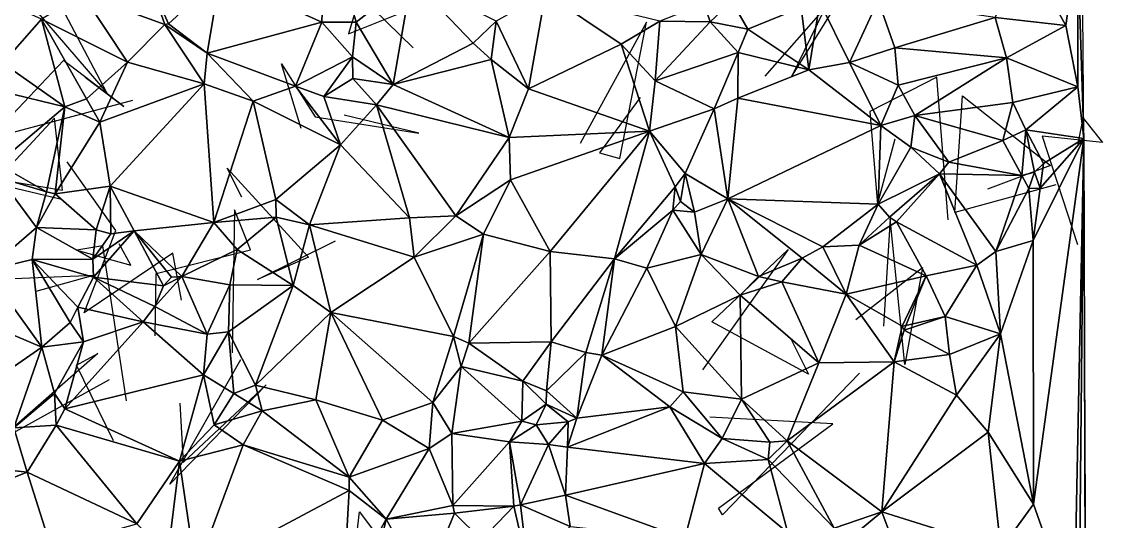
# Model space of a CAD drawing. Header units: metres. Extents: x -15.7 to 15.3, y -15.5 to 15.4.
# Drawn here: x 1.58 to 15.15, y -3.1 to 3.18 of the extents above; entities that cross this region are included whole.
import ezdxf

# ---------------------------------------------------------------- set-up
doc = ezdxf.new("R2010")
doc.units = ezdxf.units.M
doc.layers.add('CRACKS', color=1, linetype='Continuous')
doc.layers.add('STREET_MESH', color=7, linetype='Continuous')

msp = doc.modelspace()

# ---------------------------------------------------------------- linework, layer by layer
at = {"layer": 'CRACKS'}
for points in [[(6.495, 2.851, 0.1), (5.824, 3.507, 0.1), (5.682, 3.027, 0.1), (6.79, 3.474, 0.1), (6.336, 4.67, 0.1)], [(1.43, 3.7, 0.1), (2.714, 3.675, 0.1), (1.264, 3.89, 0.1), (2.648, 2.286, 0.1), (1.646, 4.187, 0.1)], [(10.723, 3.44, 0.1), (11.803, 3.641, 0.1), (11.244, 2.485, 0.1), (12.072, 3.824, 0.1), (10.911, 2.494, 0.1)], [(9.344, 2.228, 0.1), (8.832, 1.53, 0.1), (9.087, 1.46, 0.1), (9.425, 3.175, 0.1), (8.592, 1.65, 0.1)], [(2.372, 2.484, 0.1), (2.858, 2.115, 0.1), (2.101, 2.691, 0.1), (1.173, 1.713, 0.1), (2.974, 2.192, 0.1)], [(5.087, 1.838, 0.1), (4.841, 2.649, 0.1), (5.263, 1.983, 0.1), (6.566, 1.777, 0.1), (5.628, 2.006, 0.1)], [(13.212, 0.688, 0.1), (13.068, 2.482, 0.1), (12.226, 2.051, 0.1), (12.323, 0.88, 0.1), (12.548, 1.708, 0.1)], [(14.565, 1.131, 0.1), (13.296, 0.782, 0.1), (13.393, 2.248, 0.1), (14.495, 1.373, 0.1), (13.704, 1.074, 0.1)], [(2.075, 0.946, 0.1), (0.356, 1.354, 0.1), (2.091, 1.06, 0.1), (1.988, 1.967, 0.1), (1.18, 1.098, 0.1)], [(14.845, 1.644, 0.1), (14.907, 1.967, 0.1), (15.148, 1.661, 0.1), (14.39, 1.739, 0.1), (14.834, 0.38, 0.1)], [(3.585, -0.322, 0.1), (3.475, 0.269, 0.1), (2.361, -0.478, 0.1), (2.761, 0.557, 0.1), (2.146, 1.419, 0.1)], [(4.343, 0.976, 0.1), (4.157, 1.337, 0.1), (5.179, 0.221, 0.1), (4.539, -0.059, 0.1), (5.518, 0.425, 0.1)], [(3.254, -0.768, 0.1), (3.266, 0.014, 0.1), (4.45, 0.313, 0.1), (4.251, 0.816, 0.1), (4.218, -0.982, 0.1)], [(12.054, -0.563, 0.1), (12.89, 0.09, 0.1), (12.669, -1.13, 0.1), (12.482, 0.702, 0.1), (12.398, -0.646, 0.1)], [(1.442, 0.326, 0.1), (0.763, 0.502, 0.1), (0.968, -0.071, 0.1), (2.492, -0.007, 0.1), (1.756, -0.212, 0.1)], [(2.892, -1.584, 0.1), (2.594, 0.364, 0.1), (2.268, 0.31, 0.1), (2.946, 0.119, 0.1), (2.803, 0.389, 0.1)], [(11.246, -0.825, 0.1), (11.458, -1.25, 0.1), (10.242, -0.591, 0.1), (11.203, 0.315, 0.1), (10.125, -1.197, 0.1)], [(2.731, -2.089, 0.1), (2.267, -1.137, 0.1), (2.533, -0.989, 0.1), (1.267, -2.097, 0.1), (2.678, -1.316, 0.1)], [(3.561, -1.615, 0.1), (3.605, -2.362, 0.1), (4.647, -1.385, 0.1), (3.439, -2.633, 0.1), (4.329, -1.064, 0.1)], [(12.1, -1.238, 0.1), (10.379, -3.02, 0.1), (10.329, -2.934, 0.1), (11.765, -1.876, 0.1), (10.218, -1.791, 0.1)], [(5.738, -3.666, 0.1), (5.818, -2.979, 0.1), (7.146, -4.76, 0.1), (7.289, -4.444, 0.1), (6.273, -4.695, 0.1)]]:
    msp.add_polyline3d(points, dxfattribs=at)
at = {"layer": 'STREET_MESH'}
for points in [[(14.873, 7.069), (14.834, 4.2), (14.915, 1.71)], [(5.391, 4.501), (4.071, 3.75), (5.347, 3.174)], [(5.778, 3.175), (5.391, 4.501), (5.347, 3.174)], [(5.778, 3.175), (6.473, 3.72), (5.391, 4.501)], [(14.69, 3.131), (14.133, 4.14), (13.803, 3.233)], [(14.133, 4.14), (14.69, 3.131), (14.834, 4.2)], [(14.69, 3.131), (14.841, 2.362), (14.834, 4.2)], [(14.834, 4.2), (14.841, 2.362), (14.915, 1.71)], [(3.373, 3.142), (3.176, 3.702), (2.345, 3.52)], [(3.176, 3.702), (3.421, 3.152), (4.071, 3.75)], [(3.373, 3.142), (3.421, 3.152), (3.176, 3.702)], [(3.421, 3.152), (3.905, 2.782), (4.071, 3.75)], [(4.071, 3.75), (3.905, 2.782), (5.347, 3.174)], [(6.473, 3.72), (5.778, 3.175), (6.242, 2.388)], [(7.245, 2.908), (6.473, 3.72), (6.242, 2.388)], [(7.534, 3.185), (6.473, 3.72), (7.245, 2.908)], [(1.827, 3.209), (0.893, 3.634), (1.338, 2.659)], [(8.155, 3.537), (7.534, 3.185), (7.94, 2.335)], [(9.107, 2.895), (8.155, 3.537), (7.94, 2.335)], [(8.155, 3.537), (9.107, 2.895), (9.591, 3.184)], [(1.827, 3.209), (2.904, 2.672), (2.345, 3.52)], [(2.904, 2.672), (3.373, 3.142), (2.345, 3.52)], [(10.224, 3.177), (10.147, 3.404), (9.591, 3.184)], [(10.224, 3.177), (10.493, 3.431), (10.147, 3.404)], [(10.493, 3.431), (10.224, 3.177), (10.697, 3.087)], [(11.364, 3.359), (10.493, 3.431), (10.697, 3.087)], [(11.6, 3.419), (11.364, 3.359), (11.462, 2.574)], [(11.974, 2.667), (11.6, 3.419), (11.462, 2.574)], [(11.6, 3.419), (11.974, 2.667), (12.333, 3.446)], [(12.333, 3.446), (11.974, 2.667), (12.541, 2.85)], [(12.333, 3.446), (12.541, 2.85), (13.803, 3.233)], [(11.364, 3.359), (10.697, 3.087), (11.462, 2.574)], [(1.827, 3.209), (1.338, 2.659), (2.119, 2.108)], [(2.904, 2.672), (1.827, 3.209), (2.389, 2.209)], [(2.389, 2.209), (1.827, 3.209), (2.119, 2.108)], [(3.868, 2.398), (3.373, 3.142), (2.904, 2.672)], [(3.421, 3.152), (3.373, 3.142), (3.905, 2.782)], [(3.373, 3.142), (3.868, 2.398), (3.905, 2.782)], [(3.905, 2.782), (5.016, 2.37), (5.347, 3.174)], [(5.016, 2.37), (5.733, 2.737), (5.347, 3.174)], [(5.733, 2.737), (5.778, 3.175), (5.347, 3.174)], [(5.778, 3.175), (5.733, 2.737), (6.242, 2.388)], [(7.473, 2.705), (7.534, 3.185), (7.245, 2.908)], [(7.534, 3.185), (7.473, 2.705), (7.94, 2.335)], [(9.107, 2.895), (9.533, 2.434), (9.591, 3.184)], [(9.533, 2.434), (10.224, 3.177), (9.591, 3.184)], [(10.576, 2.794), (10.224, 3.177), (9.533, 2.434)], [(10.224, 3.177), (10.576, 2.794), (10.697, 3.087)], [(12.541, 2.85), (13.944, 2.725), (13.803, 3.233)], [(13.944, 2.725), (14.69, 3.131), (13.803, 3.233)], [(14.841, 2.362), (14.69, 3.131), (13.944, 2.725)], [(10.697, 3.087), (10.576, 2.794), (11.462, 2.574)], [(7.473, 2.705), (7.245, 2.908), (6.242, 2.388)], [(9.462, 1.803), (9.107, 2.895), (7.94, 2.335)], [(9.462, 1.803), (9.533, 2.434), (9.107, 2.895)], [(3.868, 2.398), (4.484, 2.182), (3.905, 2.782)], [(4.484, 2.182), (5.016, 2.37), (3.905, 2.782)], [(5.371, 2.238), (5.733, 2.737), (5.016, 2.37)], [(5.736, 2.467), (5.733, 2.737), (5.371, 2.238)], [(5.733, 2.737), (5.736, 2.467), (6.242, 2.388)], [(10.272, 2.083), (10.576, 2.794), (9.533, 2.434)], [(10.576, 2.794), (10.272, 2.083), (10.569, 2.217)], [(10.576, 2.794), (10.569, 2.217), (11.462, 2.574)], [(11.974, 2.667), (12.585, 2.381), (12.541, 2.85)], [(12.541, 2.85), (12.585, 2.381), (13.944, 2.725)], [(12.585, 2.381), (12.794, 2), (13.944, 2.725)], [(13.944, 2.725), (12.794, 2), (14.025, 2.163)], [(14.841, 2.362), (13.944, 2.725), (14.025, 2.163)], [(1.338, 2.659), (1.329, 2.304), (2.119, 2.108)], [(2.904, 2.672), (2.389, 2.209), (2.557, 1.916)], [(3.868, 2.398), (2.904, 2.672), (2.557, 1.916)], [(7.473, 2.705), (6.242, 2.388), (7.7, 1.724)], [(7.473, 2.705), (7.7, 1.724), (7.94, 2.335)], [(12.364, 1.875), (11.974, 2.667), (11.462, 2.574)], [(12.585, 2.381), (11.974, 2.667), (12.364, 1.875)], [(6.034, 2.134), (5.736, 2.467), (5.371, 2.238)], [(5.736, 2.467), (6.034, 2.134), (6.242, 2.388)], [(10.569, 2.217), (12.364, 1.875), (11.462, 2.574)], [(2.689, 1.111), (3.868, 2.398), (2.557, 1.916)], [(3.868, 2.398), (2.689, 1.111), (3.989, 0.657)], [(4.484, 2.182), (3.868, 2.398), (3.989, 0.657)], [(5.016, 2.37), (4.484, 2.182), (5.58, 1.633)], [(5.371, 2.238), (5.016, 2.37), (5.58, 1.633)], [(6.242, 2.388), (6.034, 2.134), (7.7, 1.724)], [(7.7, 1.724), (9.462, 1.803), (7.94, 2.335)], [(9.462, 1.803), (10.272, 2.083), (9.533, 2.434)], [(12.794, 2), (12.585, 2.381), (12.364, 1.875)], [(14.188, 1.819), (14.841, 2.362), (14.025, 2.163)], [(14.841, 2.362), (14.188, 1.819), (14.915, 1.71)], [(1.329, 2.304), (1.267, 1.391), (2.119, 2.108)], [(2.389, 2.209), (2.119, 2.108), (2.557, 1.916)], [(4.768, 0.943), (4.484, 2.182), (3.989, 0.657)], [(4.484, 2.182), (4.768, 0.943), (5.58, 1.633)], [(6.034, 2.134), (5.371, 2.238), (5.58, 1.633)], [(10.272, 2.083), (10.445, 0.952), (10.569, 2.217)], [(10.569, 2.217), (10.445, 0.952), (12.364, 1.875)], [(2.119, 2.108), (1.267, 1.391), (1.887, 1.041)], [(1.998, 1.016), (2.119, 2.108), (1.887, 1.041)], [(2.119, 2.108), (1.998, 1.016), (2.557, 1.916)], [(6.445, 0.716), (6.034, 2.134), (5.58, 1.633)], [(6.034, 2.134), (6.445, 0.716), (7.028, 0.738)], [(6.034, 2.134), (7.028, 0.738), (7.7, 1.724)], [(10.272, 2.083), (9.462, 1.803), (9.909, 1.27)], [(10.445, 0.952), (10.272, 2.083), (9.909, 1.27)], [(12.794, 2), (13.898, 1.687), (14.025, 2.163)], [(13.898, 1.687), (14.188, 1.819), (14.025, 2.163)], [(1.998, 1.016), (2.689, 1.111), (2.557, 1.916)], [(12.744, 1.601), (12.794, 2), (12.364, 1.875)], [(12.794, 2), (12.744, 1.601), (13.218, 1.414)], [(13.898, 1.687), (12.794, 2), (13.218, 1.414)], [(9.462, 1.803), (7.7, 1.724), (7.714, 1.193)], [(8.214, 0.291), (9.462, 1.803), (7.714, 1.193)], [(9.022, 0.201), (9.462, 1.803), (8.214, 0.291)], [(9.022, 0.201), (9.785, 1.104), (9.462, 1.803)], [(9.462, 1.803), (9.785, 1.104), (9.909, 1.27)], [(10.445, 0.952), (12.332, 0.887), (12.364, 1.875)], [(12.332, 0.887), (12.744, 1.601), (12.364, 1.875)], [(13.898, 1.687), (14.136, 1.248), (14.188, 1.819)], [(14.188, 1.819), (14.136, 1.248), (14.296, 1.287)], [(14.188, 1.819), (14.408, 1.396), (14.915, 1.71)], [(14.408, 1.396), (14.188, 1.819), (14.296, 1.287)], [(5.58, 1.633), (4.768, 0.943), (5.193, 0.627)], [(6.445, 0.716), (5.58, 1.633), (5.193, 0.627)], [(7.7, 1.724), (7.028, 0.738), (7.714, 1.193)], [(14.136, 1.248), (13.898, 1.687), (13.218, 1.414)], [(14.366, 1.087), (14.28, 0.429), (14.915, 1.71)], [(14.28, 0.429), (14.283, -2.882), (14.915, 1.71)], [(14.283, -2.882), (14.792, -4.332), (14.915, 1.71)], [(14.408, 1.396), (14.366, 1.087), (14.915, 1.71)], [(14.792, -4.332), (14.85, -5.106), (14.915, 1.71)], [(14.85, -5.106), (14.939, -6.224), (14.915, 1.71)], [(14.939, -6.224), (14.979, -12.345), (14.915, 1.71)], [(12.744, 1.601), (12.332, 0.887), (13.103, 1.268)], [(13.218, 1.414), (12.744, 1.601), (13.103, 1.268)], [(1.887, 1.041), (1.267, 1.391), (1.297, 1.219)], [(14.136, 1.248), (13.218, 1.414), (13.103, 1.268)], [(14.366, 1.087), (14.408, 1.396), (14.296, 1.287)], [(9.785, 1.104), (9.849, 0.92), (9.909, 1.27)], [(9.849, 0.92), (10.024, 0.785), (9.909, 1.27)], [(10.024, 0.785), (10.445, 0.952), (9.909, 1.27)], [(12.332, 0.887), (12.473, 0.724), (13.103, 1.268)], [(12.473, 0.724), (12.561, 0.664), (13.103, 1.268)], [(12.561, 0.664), (13.573, 0.119), (13.103, 1.268)], [(13.81, 0.29), (14.136, 1.248), (13.103, 1.268)], [(13.573, 0.119), (13.81, 0.29), (13.103, 1.268)], [(14.226, 1.081), (14.136, 1.248), (13.81, 0.29)], [(14.136, 1.248), (14.226, 1.081), (14.296, 1.287)], [(14.226, 1.081), (14.366, 1.087), (14.296, 1.287)], [(1.134, 0.052), (1.761, 0.593), (1.297, 1.219)], [(1.761, 0.593), (1.887, 1.041), (1.297, 1.219)], [(2.689, 1.111), (1.998, 1.016), (2.512, 0.563)], [(2.698, 0.512), (2.689, 1.111), (2.512, 0.563)], [(2.689, 1.111), (2.698, 0.512), (2.988, 0.553)], [(3.989, 0.657), (2.689, 1.111), (2.988, 0.553)], [(7.028, 0.738), (7.378, 0.511), (7.714, 1.193)], [(7.378, 0.511), (8.214, 0.291), (7.714, 1.193)], [(9.785, 1.104), (9.022, 0.201), (9.754, 0.809)], [(9.849, 0.92), (9.785, 1.104), (9.754, 0.809)], [(14.366, 1.087), (14.226, 1.081), (14.28, 0.429)], [(1.761, 0.593), (1.998, 1.016), (1.887, 1.041)], [(1.998, 1.016), (1.761, 0.593), (2.512, 0.563)], [(10.445, 0.952), (10.024, 0.785), (10.109, 0.252)], [(10.83, -0.021), (10.445, 0.952), (10.109, 0.252)], [(11.638, 0.349), (10.445, 0.952), (11.378, 0.206)], [(10.445, 0.952), (10.83, -0.021), (11.378, 0.206)], [(12.332, 0.887), (10.445, 0.952), (11.638, 0.349)], [(14.28, 0.429), (14.226, 1.081), (13.81, 0.29)], [(4.771, 0.723), (4.768, 0.943), (3.989, 0.657)], [(4.768, 0.943), (4.771, 0.723), (5.193, 0.627)], [(10.024, 0.785), (9.849, 0.92), (9.754, 0.809)], [(12.096, 0.37), (12.332, 0.887), (11.638, 0.349)], [(12.473, 0.724), (12.332, 0.887), (12.096, 0.37)], [(4.281, 0.317), (4.771, 0.723), (3.989, 0.657)], [(4.771, 0.723), (4.281, 0.317), (4.985, -0.135)], [(4.771, 0.723), (4.985, -0.135), (5.193, 0.627)], [(6.445, 0.716), (5.193, 0.627), (6.505, 0.219)], [(7.028, 0.738), (6.445, 0.716), (6.505, 0.219)], [(7.378, 0.511), (7.028, 0.738), (6.505, 0.219)], [(9.754, 0.809), (9.022, 0.201), (9.429, 0.08)], [(10.109, 0.252), (9.754, 0.809), (9.429, 0.08)], [(10.024, 0.785), (9.754, 0.809), (10.109, 0.252)], [(12.473, 0.724), (12.096, 0.37), (12.561, 0.664)], [(1.709, 0.189), (1.761, 0.593), (1.134, 0.052)], [(1.709, 0.189), (2.469, 0.195), (1.761, 0.593)], [(1.761, 0.593), (2.469, 0.195), (2.512, 0.563)], [(2.469, 0.195), (2.698, 0.512), (2.512, 0.563)], [(2.698, 0.512), (2.469, 0.195), (2.988, 0.553)], [(2.469, 0.195), (2.479, -0.03), (2.988, 0.553)], [(2.479, -0.03), (3.358, -0.14), (2.988, 0.553)], [(3.989, 0.657), (2.988, 0.553), (3.588, -0.024)], [(2.988, 0.553), (3.459, -0.031), (3.588, -0.024)], [(3.358, -0.14), (3.459, -0.031), (2.988, 0.553)], [(4.281, 0.317), (3.989, 0.657), (3.588, -0.024)], [(5.193, 0.627), (4.985, -0.135), (5.459, -0.476)], [(5.193, 0.627), (5.459, -0.476), (6.505, 0.219)], [(12.096, 0.37), (12.934, -0.016), (12.561, 0.664)], [(12.934, -0.016), (13.573, 0.119), (12.561, 0.664)], [(7.001, -0.778), (7.378, 0.511), (6.505, 0.219)], [(7.001, -0.778), (7.191, -0.86), (7.378, 0.511)], [(7.378, 0.511), (7.191, -0.86), (8.214, 0.291)], [(13.869, -0.743), (14.28, 0.429), (13.81, 0.29)], [(13.869, -0.743), (14.283, -2.882), (14.28, 0.429)], [(4.19, -0.129), (4.281, 0.317), (3.588, -0.024)], [(4.281, 0.317), (4.19, -0.129), (4.985, -0.135)], [(7.191, -0.86), (8.226, -0.846), (8.214, 0.291)], [(8.226, -0.846), (9.022, 0.201), (8.214, 0.291)], [(11.929, -0.247), (11.638, 0.349), (11.378, 0.206)], [(11.929, -0.247), (12.096, 0.37), (11.638, 0.349)], [(12.934, -0.016), (12.096, 0.37), (11.929, -0.247)], [(13.573, 0.119), (13.869, -0.743), (13.81, 0.29)], [(1.709, 0.189), (1.134, 0.052), (1.828, -0.912)], [(2.479, -0.03), (2.469, 0.195), (1.709, 0.189)], [(2.184, -0.601), (1.709, 0.189), (1.828, -0.912)], [(2.184, -0.601), (2.281, -0.409), (1.709, 0.189)], [(2.281, -0.409), (2.479, -0.03), (1.709, 0.189)], [(5.459, -0.476), (7.001, -0.778), (6.505, 0.219)], [(9.022, 0.201), (8.226, -0.846), (8.66, -0.979)], [(9.022, 0.201), (8.66, -0.979), (8.864, -1.011)], [(9.022, 0.201), (8.864, -1.011), (9.429, 0.08)], [(9.789, -0.652), (10.109, 0.252), (9.429, 0.08)], [(10.109, 0.252), (9.789, -0.652), (10.598, -0.256)], [(10.83, -0.021), (10.109, 0.252), (10.598, -0.256)], [(10.83, -0.021), (11.124, -0.092), (11.378, 0.206)], [(11.124, -0.092), (11.929, -0.247), (11.378, 0.206)], [(1.134, 0.052), (0.849, -0.496), (1.828, -0.912)], [(8.864, -1.011), (9.789, -0.652), (9.429, 0.08)], [(13.573, 0.119), (12.934, -0.016), (13.176, -0.524)], [(13.573, 0.119), (13.176, -0.524), (13.869, -0.743)], [(2.479, -0.03), (2.281, -0.409), (3.104, -0.591)], [(3.249, -0.4), (2.479, -0.03), (3.104, -0.591)], [(2.479, -0.03), (3.249, -0.4), (3.358, -0.14)], [(3.358, -0.14), (3.249, -0.4), (3.588, -0.024)], [(3.249, -0.4), (3.908, -0.749), (3.588, -0.024)], [(3.459, -0.031), (3.358, -0.14), (3.588, -0.024)], [(3.908, -0.749), (4.19, -0.129), (3.588, -0.024)], [(4.19, -0.129), (3.908, -0.749), (4.175, -0.717)], [(4.985, -0.135), (4.19, -0.129), (4.175, -0.717)], [(4.985, -0.135), (4.175, -0.717), (4.514, -1.388)], [(5.459, -0.476), (4.985, -0.135), (4.514, -1.388)], [(11.124, -0.092), (10.83, -0.021), (10.598, -0.256)], [(11.124, -0.092), (10.598, -0.256), (11.587, -1.108)], [(11.929, -0.247), (11.124, -0.092), (11.587, -1.108)], [(12.634, -0.647), (12.934, -0.016), (11.929, -0.247)], [(12.68, -0.639), (12.934, -0.016), (12.634, -0.647)], [(12.934, -0.016), (12.68, -0.639), (13.176, -0.524)], [(10.598, -0.256), (9.789, -0.652), (10.617, -1.565)], [(11.587, -1.108), (10.598, -0.256), (10.617, -1.565)], [(12.534, -1.097), (11.929, -0.247), (11.587, -1.108)], [(12.634, -0.647), (11.929, -0.247), (12.534, -1.097)], [(3.908, -0.749), (3.249, -0.4), (3.104, -0.591)], [(0.849, -0.496), (0.632, -1.741), (1.828, -0.912)], [(2.281, -0.409), (2.184, -0.601), (2.355, -0.842)], [(2.281, -0.409), (2.355, -0.842), (3.104, -0.591)], [(5.271, -1.571), (5.459, -0.476), (4.514, -1.388)], [(5.271, -1.571), (6.109, -1.828), (5.459, -0.476)], [(6.109, -1.828), (6.74, -1.605), (5.459, -0.476)], [(6.74, -1.605), (7.001, -0.778), (5.459, -0.476)], [(13.23, -1.002), (13.176, -0.524), (12.66, -0.698)], [(13.176, -0.524), (12.68, -0.639), (12.66, -0.698)], [(13.176, -0.524), (13.23, -1.002), (13.869, -0.743)], [(2.355, -0.842), (2.184, -0.601), (1.828, -0.912)], [(2.119, -1.688), (3.859, -1.26), (3.104, -0.591)], [(2.355, -0.842), (2.119, -1.688), (3.104, -0.591)], [(3.859, -1.26), (3.908, -0.749), (3.104, -0.591)], [(9.789, -0.652), (8.864, -1.011), (9.885, -1.474)], [(9.789, -0.652), (9.885, -1.474), (10.617, -1.565)], [(12.634, -0.647), (12.534, -1.097), (12.66, -0.698)], [(12.68, -0.639), (12.634, -0.647), (12.66, -0.698)], [(3.859, -1.26), (4.239, -1.493), (4.175, -0.717)], [(3.908, -0.749), (3.859, -1.26), (4.175, -0.717)], [(4.175, -0.717), (4.239, -1.493), (4.514, -1.388)], [(7.097, -1.155), (7.001, -0.778), (6.74, -1.605)], [(7.001, -0.778), (7.097, -1.155), (7.191, -0.86)], [(12.534, -1.097), (13.23, -1.002), (12.66, -0.698)], [(13.869, -0.743), (13.23, -1.002), (13.315, -1.516)], [(13.712, -1.979), (13.869, -0.743), (13.315, -1.516)], [(13.712, -1.979), (14.283, -2.882), (13.869, -0.743)], [(0.632, -1.741), (1.477, -1.926), (1.828, -0.912)], [(1.477, -1.926), (1.99, -1.494), (1.828, -0.912)], [(1.99, -1.494), (2.355, -0.842), (1.828, -0.912)], [(1.99, -1.494), (2.119, -1.688), (2.355, -0.842)], [(7.097, -1.155), (7.871, -1.339), (7.191, -0.86)], [(7.871, -1.339), (8.226, -0.846), (7.191, -0.86)], [(8.169, -1.461), (8.226, -0.846), (7.871, -1.339)], [(8.226, -0.846), (8.169, -1.461), (8.66, -0.979)], [(8.66, -0.979), (8.169, -1.461), (8.548, -1.804)], [(8.864, -1.011), (8.66, -0.979), (8.548, -1.804)], [(9.716, -1.659), (8.864, -1.011), (8.548, -1.804)], [(8.864, -1.011), (9.716, -1.659), (9.885, -1.474)], [(13.23, -1.002), (12.534, -1.097), (13.315, -1.516)], [(7.097, -1.155), (6.74, -1.605), (6.978, -1.995)], [(7.856, -1.842), (7.097, -1.155), (6.978, -1.995)], [(7.871, -1.339), (7.097, -1.155), (7.856, -1.842)], [(11.191, -2.089), (11.587, -1.108), (10.617, -1.565)], [(11.191, -2.089), (12.534, -1.097), (11.587, -1.108)], [(12.379, -2.981), (12.534, -1.097), (11.191, -2.089)], [(12.534, -1.097), (12.379, -2.981), (13.315, -1.516)], [(3.859, -1.26), (2.119, -1.688), (3.558, -2.344)], [(3.992, -1.887), (3.859, -1.26), (3.558, -2.344)], [(3.992, -1.887), (4.239, -1.493), (3.859, -1.26)], [(8.164, -1.628), (7.871, -1.339), (7.856, -1.842)], [(8.169, -1.461), (7.871, -1.339), (8.164, -1.628)], [(4.239, -1.493), (3.992, -1.887), (4.598, -1.713)], [(4.239, -1.493), (4.598, -1.713), (4.514, -1.388)], [(4.598, -1.713), (5.271, -1.571), (4.514, -1.388)], [(8.169, -1.461), (8.164, -1.628), (8.548, -1.804)], [(9.885, -1.474), (9.716, -1.659), (10.372, -2.057)], [(9.885, -1.474), (10.372, -2.057), (10.617, -1.565)], [(1.477, -1.926), (2.011, -1.891), (1.99, -1.494)], [(1.99, -1.494), (2.011, -1.891), (2.119, -1.688)], [(4.598, -1.713), (5.689, -2.545), (5.271, -1.571)], [(5.271, -1.571), (5.689, -2.545), (6.109, -1.828)], [(6.692, -2.185), (6.74, -1.605), (6.109, -1.828)], [(6.74, -1.605), (6.692, -2.185), (6.978, -1.995)], [(8.039, -1.888), (8.164, -1.628), (7.856, -1.842)], [(8.164, -1.628), (8.039, -1.888), (8.439, -1.848)], [(8.164, -1.628), (8.439, -1.848), (8.548, -1.804)], [(10.372, -2.057), (10.972, -2.105), (10.617, -1.565)], [(10.972, -2.105), (11.191, -2.089), (10.617, -1.565)], [(12.379, -2.981), (13.712, -1.979), (13.315, -1.516)], [(2.119, -1.688), (2.011, -1.891), (3.558, -2.344)], [(4.598, -1.713), (3.992, -1.887), (4.358, -2.137)], [(5.689, -2.545), (4.598, -1.713), (4.358, -2.137)], [(8.431, -2.166), (9.716, -1.659), (8.548, -1.804)], [(9.716, -1.659), (8.431, -2.166), (10.15, -2.373)], [(9.716, -1.659), (10.15, -2.373), (10.372, -2.057)], [(2.011, -1.891), (1.477, -1.926), (1.646, -2.481)], [(3.021, -3.13), (2.011, -1.891), (1.646, -2.481)], [(2.011, -1.891), (3.021, -3.13), (3.558, -2.344)], [(4.358, -2.137), (3.992, -1.887), (3.558, -2.344)], [(5.689, -2.545), (6.692, -2.185), (6.109, -1.828)], [(7.704, -2.101), (7.856, -1.842), (6.978, -1.995)], [(8.039, -1.888), (7.856, -1.842), (7.704, -2.101)], [(8.191, -2.136), (8.039, -1.888), (7.704, -2.101)], [(8.439, -1.848), (8.039, -1.888), (8.191, -2.136)], [(8.431, -2.166), (8.439, -1.848), (8.191, -2.136)], [(8.439, -1.848), (8.431, -2.166), (8.548, -1.804)], [(1.646, -2.481), (1.477, -1.926), (0.971, -2.407)], [(6.692, -2.185), (6.991, -2.9), (6.978, -1.995)], [(6.991, -2.9), (7.704, -2.101), (6.978, -1.995)], [(13.712, -1.979), (12.379, -2.981), (13.872, -3.451)], [(14.283, -2.882), (13.712, -1.979), (13.872, -3.451)], [(4.358, -2.137), (3.558, -2.344), (3.762, -3.74)], [(5.69, -2.712), (4.358, -2.137), (3.762, -3.74)], [(5.689, -2.545), (4.358, -2.137), (5.69, -2.712)], [(6.991, -2.9), (7.757, -2.911), (7.704, -2.101)], [(7.843, -2.892), (8.191, -2.136), (7.704, -2.101)], [(7.757, -2.911), (7.843, -2.892), (7.704, -2.101)], [(8.191, -2.136), (7.843, -2.892), (8.405, -2.77)], [(8.431, -2.166), (8.191, -2.136), (8.405, -2.77)], [(10.15, -2.373), (8.431, -2.166), (8.405, -2.77)], [(10.15, -2.373), (10.951, -2.322), (10.372, -2.057)], [(10.951, -2.322), (10.972, -2.105), (10.372, -2.057)], [(10.972, -2.105), (10.951, -2.322), (11.191, -2.089)], [(10.951, -2.322), (11.779, -3.187), (11.191, -2.089)], [(11.779, -3.187), (12.379, -2.981), (11.191, -2.089)], [(6.692, -2.185), (5.689, -2.545), (6.153, -3.071)], [(6.991, -2.9), (6.692, -2.185), (6.153, -3.071)], [(0.499, -2.937), (1.646, -2.481), (0.971, -2.407)], [(3.021, -3.13), (3.412, -3.525), (3.558, -2.344)], [(3.558, -2.344), (3.412, -3.525), (3.762, -3.74)], [(9.903, -3.314), (10.15, -2.373), (8.405, -2.77)], [(11.199, -3.246), (10.15, -2.373), (9.903, -3.314)], [(10.951, -2.322), (10.15, -2.373), (11.199, -3.246)], [(11.779, -3.187), (10.951, -2.322), (11.199, -3.246)], [(1.646, -2.481), (0.499, -2.937), (1.946, -3.434)], [(3.021, -3.13), (1.646, -2.481), (1.946, -3.434)], [(5.689, -2.545), (5.69, -2.712), (6.153, -3.071)], [(5.614, -4.046), (5.69, -2.712), (3.762, -3.74)], [(5.69, -2.712), (5.614, -4.046), (6.153, -3.071)], [(7.843, -2.892), (8.464, -3.163), (8.405, -2.77)], [(8.464, -3.163), (9.903, -3.314), (8.405, -2.77)], [(1.946, -3.434), (0.499, -2.937), (1.128, -4.063)], [(7.012, -2.999), (6.991, -2.9), (6.153, -3.071)], [(6.991, -2.9), (7.012, -2.999), (7.757, -2.911)], [(7.757, -2.911), (7.012, -2.999), (7.351, -3.332)], [(7.933, -3.673), (7.757, -2.911), (7.351, -3.332)], [(7.933, -3.673), (7.843, -2.892), (7.757, -2.911)], [(7.843, -2.892), (7.933, -3.673), (8.464, -3.163)], [(12.379, -2.981), (11.766, -3.487), (12.615, -3.61)], [(12.379, -2.981), (11.779, -3.187), (11.766, -3.487)], [(12.379, -2.981), (12.615, -3.61), (13.872, -3.451)], [(14.283, -2.882), (13.872, -3.451), (14.792, -4.332)], [(5.614, -4.046), (5.893, -4.196), (6.153, -3.071)], [(6.153, -3.071), (5.893, -4.196), (6.63, -3.929)], [(7.012, -2.999), (6.153, -3.071), (6.63, -3.929)], [(7.351, -3.332), (7.012, -2.999), (6.63, -3.929)]]:
    msp.add_3dface(points, dxfattribs=at)

doc.saveas('drawing.dxf')
